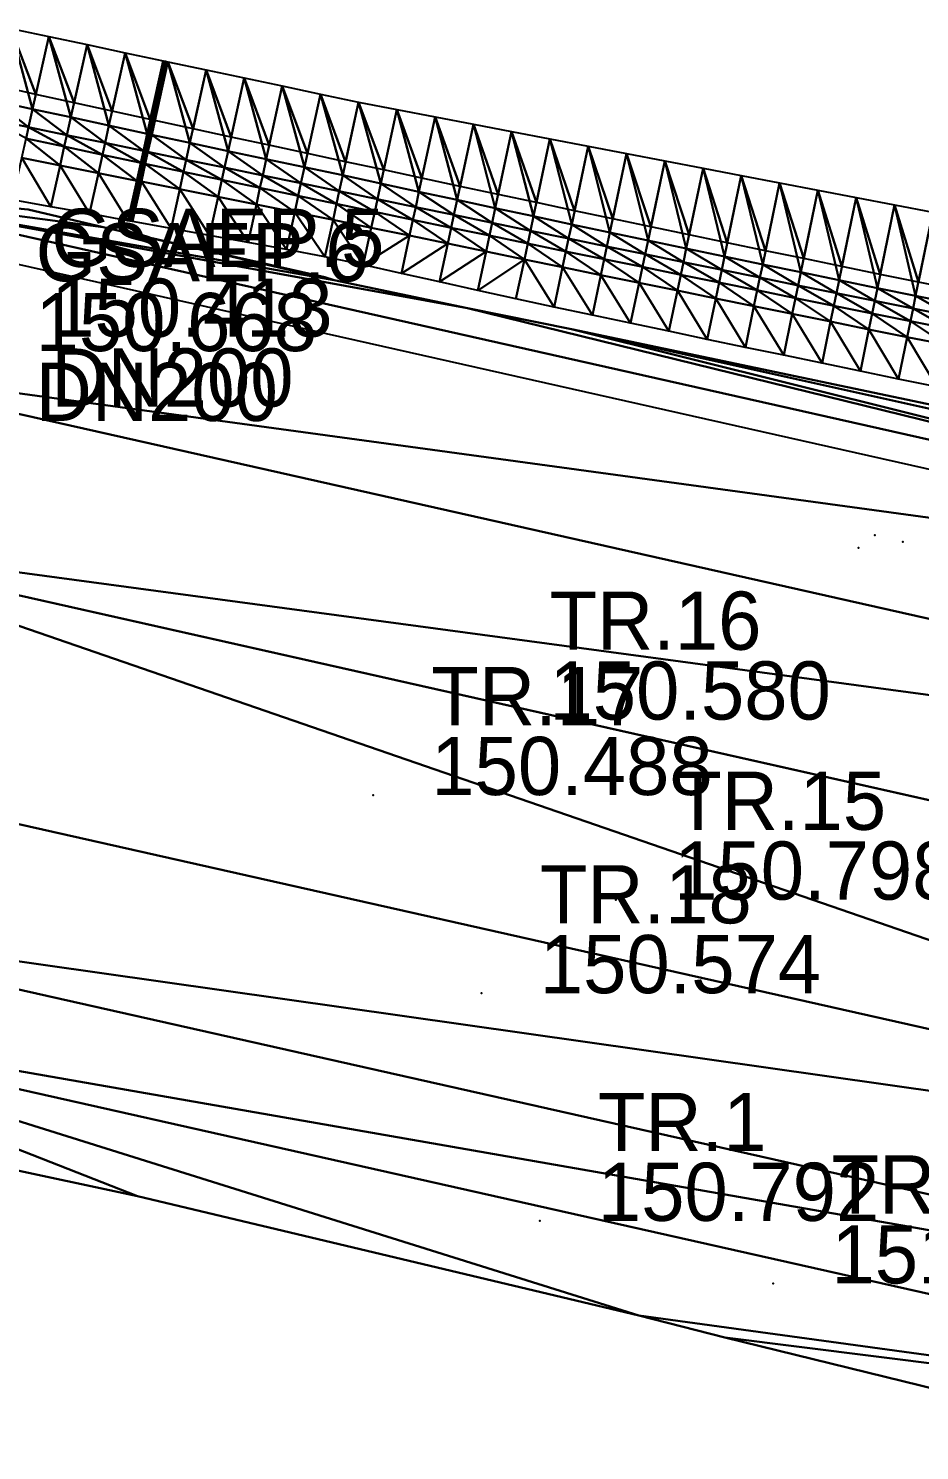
# Model space of a CAD drawing. Header units: metres. Extents: x 1882598 to 1885460, y 3171405 to 3171756.
# Drawn here: x 1884214.71 to 1884237.68, y 3171537.6 to 3171574.26 of the extents above; entities that cross this region are included whole.
import ezdxf

# ---------------------------------------------------------------- set-up
doc = ezdxf.new("R2010")
doc.units = ezdxf.units.M
doc.header["$MEASUREMENT"] = 0
for name, color, linetype, true_color in [('Ass - 07_EP BASS indA - Polyligne fil d_eau', 140, 'Continuous', 0x00bfff), ('TER07_Bassin IA Décaissé - Triangles surfaces projet', 7, 'Continuous', 0x848484), ('Triangles surfaces projet', 7, 'Continuous', 0x848484)]:
    doc.layers.add(name, color=color, linetype=linetype, true_color=true_color)
for name, color, linetype in [('pntdesc', 1, 'Continuous'), ('pntelev', 2, 'Continuous'), ('pntno', 3, 'Continuous')]:
    doc.layers.add(name, color=color, linetype=linetype)

msp = doc.modelspace()

# ---------------------------------------------------------------- linework, layer by layer
for p in [(1884236.105, 3171560.877, 150.592), (1884236.527, 3171561.203, 150.366), (1884237.244, 3171561.032, 150.371), (1884226.638, 3171556.447, 150.58), (1884223.593, 3171554.502, 150.488), (1884229.852, 3171551.805, 150.798), (1884226.388, 3171549.394, 150.574), (1884227.886, 3171543.525, 150.792), (1884233.907, 3171541.913, 151.203)]:
    msp.add_point(p)
at = {"layer": 'Ass - 07_EP BASS indA - Polyligne fil d_eau'}
msp.add_polyline3d([(1884258.062, 3171558.362, 149.327), (1884211.232, 3171568.899, 149.09), (1884211.353, 3171568.138, 149.104), (1884208.931, 3171557.375, 149.3)], dxfattribs=at)
at = {"layer": 'TER07_Bassin IA Décaissé - Triangles surfaces projet', "color": 252, "linetype": 'Continuous', "lineweight": 30, "true_color": 0x848484}
for points in [[(1884208.451, 3171565.675, 150.879), (1884209.268, 3171570.11, 150.959), (1884260.655, 3171558.547, 150.959), (1884208.451, 3171565.675, 150.879)], [(1884260.655, 3171558.547, 150.959), (1884209.268, 3171570.11, 150.959), (1884226.026, 3171567.05, 151.421), (1884260.655, 3171558.547, 150.959)], [(1884226.026, 3171567.05, 151.421), (1884209.268, 3171570.11, 150.959), (1884222.591, 3171567.77, 151.387), (1884226.026, 3171567.05, 151.421)], [(1884222.591, 3171567.77, 151.387), (1884209.268, 3171570.11, 150.959), (1884216.636, 3171569.14, 151.406), (1884222.591, 3171567.77, 151.387)], [(1884216.636, 3171569.14, 151.406), (1884209.268, 3171570.11, 150.959), (1884214.705, 3171569.598, 151.422), (1884216.636, 3171569.14, 151.406)], [(1884222.351, 3171567.85, 151.404), (1884222.591, 3171567.77, 151.387), (1884216.636, 3171569.14, 151.406), (1884222.351, 3171567.85, 151.404)], [(1884228.703, 3171566.509, 151.462), (1884260.655, 3171558.547, 150.959), (1884226.026, 3171567.05, 151.421), (1884228.703, 3171566.509, 151.462)], [(1884249.968, 3171561.783, 151.5), (1884260.655, 3171558.547, 150.959), (1884228.703, 3171566.509, 151.462), (1884249.968, 3171561.783, 151.5)], [(1884245.468, 3171562.984, 151.622), (1884249.968, 3171561.783, 151.5), (1884228.703, 3171566.509, 151.462), (1884245.468, 3171562.984, 151.622)], [(1884259.646, 3171554.156, 150.879), (1884207.908, 3171561.125, 148.6), (1884208.451, 3171565.675, 150.879), (1884259.646, 3171554.156, 150.879)], [(1884259.646, 3171554.156, 150.879), (1884208.451, 3171565.675, 150.879), (1884260.655, 3171558.547, 150.959), (1884259.646, 3171554.156, 150.879)], [(1884257.057, 3171544.164, 148.6), (1884206.361, 3171555.571, 148.6), (1884207.908, 3171561.125, 148.6), (1884257.057, 3171544.164, 148.6)], [(1884207.908, 3171561.125, 148.6), (1884258.321, 3171549.782, 148.6), (1884258.418, 3171549.752, 148.6), (1884207.908, 3171561.125, 148.6)], [(1884257.057, 3171544.164, 148.6), (1884207.908, 3171561.125, 148.6), (1884258.418, 3171549.752, 148.6), (1884257.057, 3171544.164, 148.6)], [(1884258.321, 3171549.782, 148.6), (1884207.908, 3171561.125, 148.6), (1884259.646, 3171554.156, 150.879), (1884258.321, 3171549.782, 148.6)], [(1884257.057, 3171544.164, 148.6), (1884205.71, 3171551.455, 150.679), (1884206.361, 3171555.571, 148.6), (1884257.057, 3171544.164, 148.6)], [(1884205.71, 3171551.455, 150.679), (1884256.304, 3171540.071, 150.679), (1884205.14, 3171549.015, 150.719), (1884205.71, 3171551.455, 150.679)], [(1884257.057, 3171544.164, 148.6), (1884256.304, 3171540.071, 150.679), (1884205.71, 3171551.455, 150.679), (1884257.057, 3171544.164, 148.6)], [(1884255.85, 3171537.605, 150.719), (1884205.14, 3171549.015, 150.719), (1884256.304, 3171540.071, 150.679), (1884255.85, 3171537.605, 150.719)], [(1884255.85, 3171537.605, 150.719), (1884230.437, 3171541.082, 152.176), (1884205.14, 3171549.015, 150.719), (1884255.85, 3171537.605, 150.719)], [(1884210.208, 3171545.729, 152.114), (1884205.14, 3171549.015, 150.719), (1884217.522, 3171544.165, 152.061), (1884210.208, 3171545.729, 152.114)], [(1884217.522, 3171544.165, 152.061), (1884205.14, 3171549.015, 150.719), (1884230.437, 3171541.082, 152.176), (1884217.522, 3171544.165, 152.061)], [(1884230.437, 3171541.082, 152.176), (1884255.85, 3171537.605, 150.719), (1884232.656, 3171540.522, 152.216), (1884230.437, 3171541.082, 152.176)], [(1884232.656, 3171540.522, 152.216), (1884255.85, 3171537.605, 150.719), (1884239.07, 3171538.95, 152.3), (1884232.656, 3171540.522, 152.216)]]:
    msp.add_3dface(points, dxfattribs=at)
at = {"layer": 'Triangles surfaces projet'}
for points in [[(1884213.835, 3171572.397, 150.087), (1884214.254, 3171574.262, 150.135), (1884214.818, 3171572.184, 150.09), (1884213.835, 3171572.397, 150.087)], [(1884214.903, 3171572.562, 150.45), (1884213.921, 3171572.779, 150.447), (1884214.254, 3171574.262, 150.485), (1884214.903, 3171572.562, 150.45)], [(1884215.237, 3171574.054, 150.138), (1884214.818, 3171572.184, 150.09), (1884214.254, 3171574.262, 150.135), (1884215.237, 3171574.054, 150.138)], [(1884215.237, 3171574.054, 150.488), (1884214.903, 3171572.562, 150.45), (1884214.254, 3171574.262, 150.485), (1884215.237, 3171574.054, 150.488)], [(1884214.818, 3171572.184, 150.09), (1884215.237, 3171574.054, 150.138), (1884215.801, 3171571.971, 150.093), (1884214.818, 3171572.184, 150.09)], [(1884215.885, 3171572.346, 150.453), (1884214.903, 3171572.562, 150.45), (1884215.237, 3171574.054, 150.488), (1884215.885, 3171572.346, 150.453)], [(1884215.237, 3171574.054, 150.138), (1884216.22, 3171573.846, 150.141), (1884215.801, 3171571.971, 150.093), (1884215.237, 3171574.054, 150.138)], [(1884216.22, 3171573.846, 150.491), (1884215.885, 3171572.346, 150.453), (1884215.237, 3171574.054, 150.488), (1884216.22, 3171573.846, 150.491)], [(1884216.785, 3171571.759, 150.096), (1884215.801, 3171571.971, 150.093), (1884216.22, 3171573.846, 150.141), (1884216.785, 3171571.759, 150.096)], [(1884216.867, 3171572.13, 150.456), (1884215.885, 3171572.346, 150.453), (1884216.22, 3171573.846, 150.491), (1884216.867, 3171572.13, 150.456)], [(1884217.202, 3171573.637, 150.144), (1884216.785, 3171571.759, 150.096), (1884216.22, 3171573.846, 150.141), (1884217.202, 3171573.637, 150.144)], [(1884217.202, 3171573.637, 150.494), (1884216.867, 3171572.13, 150.456), (1884216.22, 3171573.846, 150.491), (1884217.202, 3171573.637, 150.494)], [(1884216.785, 3171571.759, 150.096), (1884217.202, 3171573.637, 150.144), (1884217.768, 3171571.548, 150.099), (1884216.785, 3171571.759, 150.096)], [(1884217.85, 3171571.915, 150.459), (1884216.867, 3171572.13, 150.456), (1884217.202, 3171573.637, 150.494), (1884217.85, 3171571.915, 150.459)], [(1884218.185, 3171573.429, 150.148), (1884217.768, 3171571.548, 150.099), (1884217.202, 3171573.637, 150.144), (1884218.185, 3171573.429, 150.148)], [(1884218.185, 3171573.429, 150.498), (1884217.85, 3171571.915, 150.459), (1884217.202, 3171573.637, 150.494), (1884218.185, 3171573.429, 150.498)], [(1884217.768, 3171571.548, 150.099), (1884218.185, 3171573.429, 150.148), (1884217.828, 3171571.535, 150.1), (1884217.768, 3171571.548, 150.099)], [(1884217.828, 3171571.535, 150.1), (1884218.185, 3171573.429, 150.148), (1884218.244, 3171573.416, 150.148), (1884217.828, 3171571.535, 150.1)], [(1884217.828, 3171571.535, 150.1), (1884218.244, 3171573.416, 150.148), (1884217.887, 3171571.522, 150.1), (1884217.828, 3171571.535, 150.1)], [(1884217.909, 3171571.902, 150.459), (1884217.85, 3171571.915, 150.459), (1884218.185, 3171573.429, 150.498), (1884217.909, 3171571.902, 150.459)], [(1884217.887, 3171571.522, 150.1), (1884218.244, 3171573.416, 150.148), (1884218.304, 3171573.404, 150.148), (1884217.887, 3171571.522, 150.1)], [(1884218.871, 3171571.312, 150.103), (1884217.887, 3171571.522, 150.1), (1884218.304, 3171573.404, 150.148), (1884218.871, 3171571.312, 150.103)], [(1884218.244, 3171573.416, 150.498), (1884217.909, 3171571.902, 150.459), (1884218.185, 3171573.429, 150.498), (1884218.244, 3171573.416, 150.498)], [(1884217.969, 3171571.889, 150.459), (1884217.909, 3171571.902, 150.459), (1884218.244, 3171573.416, 150.498), (1884217.969, 3171571.889, 150.459)], [(1884218.304, 3171573.404, 150.498), (1884217.969, 3171571.889, 150.459), (1884218.244, 3171573.416, 150.498), (1884218.304, 3171573.404, 150.498)], [(1884218.951, 3171571.675, 150.463), (1884217.969, 3171571.889, 150.459), (1884218.304, 3171573.404, 150.498), (1884218.951, 3171571.675, 150.463)], [(1884219.286, 3171573.195, 150.151), (1884218.871, 3171571.312, 150.103), (1884218.304, 3171573.404, 150.148), (1884219.286, 3171573.195, 150.151)], [(1884219.286, 3171573.195, 150.501), (1884218.951, 3171571.675, 150.463), (1884218.304, 3171573.404, 150.498), (1884219.286, 3171573.195, 150.501)], [(1884219.855, 3171571.102, 150.107), (1884218.871, 3171571.312, 150.103), (1884219.286, 3171573.195, 150.151), (1884219.855, 3171571.102, 150.107)], [(1884219.934, 3171571.462, 150.466), (1884218.951, 3171571.675, 150.463), (1884219.286, 3171573.195, 150.501), (1884219.934, 3171571.462, 150.466)], [(1884219.286, 3171573.195, 150.151), (1884220.269, 3171572.987, 150.155), (1884219.855, 3171571.102, 150.107), (1884219.286, 3171573.195, 150.151)], [(1884220.269, 3171572.987, 150.505), (1884219.934, 3171571.462, 150.466), (1884219.286, 3171573.195, 150.501), (1884220.269, 3171572.987, 150.505)], [(1884219.855, 3171571.102, 150.107), (1884220.269, 3171572.987, 150.155), (1884220.839, 3171570.893, 150.11), (1884219.855, 3171571.102, 150.107)], [(1884220.917, 3171571.25, 150.47), (1884219.934, 3171571.462, 150.466), (1884220.269, 3171572.987, 150.505), (1884220.917, 3171571.25, 150.47)], [(1884220.269, 3171572.987, 150.155), (1884221.252, 3171572.779, 150.159), (1884220.839, 3171570.893, 150.11), (1884220.269, 3171572.987, 150.155)], [(1884221.252, 3171572.779, 150.509), (1884220.917, 3171571.25, 150.47), (1884220.269, 3171572.987, 150.505), (1884221.252, 3171572.779, 150.509)], [(1884221.252, 3171572.779, 150.159), (1884221.823, 3171570.684, 150.114), (1884220.839, 3171570.893, 150.11), (1884221.252, 3171572.779, 150.159)], [(1884221.9, 3171571.038, 150.473), (1884220.917, 3171571.25, 150.47), (1884221.252, 3171572.779, 150.509), (1884221.9, 3171571.038, 150.473)], [(1884221.252, 3171572.779, 150.159), (1884222.234, 3171572.571, 150.162), (1884221.823, 3171570.684, 150.114), (1884221.252, 3171572.779, 150.159)], [(1884222.234, 3171572.571, 150.512), (1884221.9, 3171571.038, 150.473), (1884221.252, 3171572.779, 150.509), (1884222.234, 3171572.571, 150.512)], [(1884213.728, 3171571.924, 150.075), (1884213.835, 3171572.397, 150.087), (1884214.714, 3171571.72, 150.078), (1884213.728, 3171571.924, 150.075)], [(1884213.835, 3171572.397, 150.087), (1884214.818, 3171572.184, 150.09), (1884214.714, 3171571.72, 150.078), (1884213.835, 3171572.397, 150.087)], [(1884222.808, 3171570.477, 150.118), (1884221.823, 3171570.684, 150.114), (1884222.234, 3171572.571, 150.162), (1884222.808, 3171570.477, 150.118)], [(1884222.884, 3171570.827, 150.477), (1884221.9, 3171571.038, 150.473), (1884222.234, 3171572.571, 150.512), (1884222.884, 3171570.827, 150.477)], [(1884222.234, 3171572.571, 150.162), (1884223.217, 3171572.363, 150.166), (1884222.808, 3171570.477, 150.118), (1884222.234, 3171572.571, 150.162)], [(1884223.217, 3171572.363, 150.516), (1884222.884, 3171570.827, 150.477), (1884222.234, 3171572.571, 150.512), (1884223.217, 3171572.363, 150.516)], [(1884222.808, 3171570.477, 150.118), (1884223.217, 3171572.363, 150.166), (1884223.791, 3171570.264, 150.122), (1884222.808, 3171570.477, 150.118)], [(1884223.867, 3171570.615, 150.481), (1884222.884, 3171570.827, 150.477), (1884223.217, 3171572.363, 150.516), (1884223.867, 3171570.615, 150.481)], [(1884224.204, 3171572.174, 150.171), (1884223.791, 3171570.264, 150.122), (1884223.217, 3171572.363, 150.166), (1884224.204, 3171572.174, 150.171)], [(1884224.204, 3171572.174, 150.521), (1884223.867, 3171570.615, 150.481), (1884223.217, 3171572.363, 150.516), (1884224.204, 3171572.174, 150.521)], [(1884213.728, 3171571.924, 150.075), (1884214.714, 3171571.72, 150.078), (1884214.649, 3171571.428, 150.356), (1884213.728, 3171571.924, 150.075)], [(1884215.7, 3171571.515, 150.082), (1884214.714, 3171571.72, 150.078), (1884214.818, 3171572.184, 150.09), (1884215.7, 3171571.515, 150.082)], [(1884215.7, 3171571.515, 150.082), (1884214.818, 3171572.184, 150.09), (1884215.801, 3171571.971, 150.093), (1884215.7, 3171571.515, 150.082)], [(1884215.7, 3171571.515, 150.082), (1884215.801, 3171571.971, 150.093), (1884216.685, 3171571.311, 150.085), (1884215.7, 3171571.515, 150.082)], [(1884216.785, 3171571.759, 150.096), (1884216.685, 3171571.311, 150.085), (1884215.801, 3171571.971, 150.093), (1884216.785, 3171571.759, 150.096)], [(1884223.791, 3171570.264, 150.122), (1884224.204, 3171572.174, 150.171), (1884224.774, 3171570.052, 150.126), (1884223.791, 3171570.264, 150.122)], [(1884224.85, 3171570.403, 150.485), (1884223.867, 3171570.615, 150.481), (1884224.204, 3171572.174, 150.521), (1884224.85, 3171570.403, 150.485)], [(1884225.19, 3171571.984, 150.175), (1884224.774, 3171570.052, 150.126), (1884224.204, 3171572.174, 150.171), (1884225.19, 3171571.984, 150.175)], [(1884225.19, 3171571.984, 150.525), (1884224.85, 3171570.403, 150.485), (1884224.204, 3171572.174, 150.521), (1884225.19, 3171571.984, 150.525)], [(1884225.19, 3171571.984, 150.175), (1884225.758, 3171569.84, 150.13), (1884224.774, 3171570.052, 150.126), (1884225.19, 3171571.984, 150.175)], [(1884225.833, 3171570.191, 150.489), (1884224.85, 3171570.403, 150.485), (1884225.19, 3171571.984, 150.525), (1884225.833, 3171570.191, 150.489)], [(1884225.758, 3171569.84, 150.13), (1884225.19, 3171571.984, 150.175), (1884226.177, 3171571.795, 150.18), (1884225.758, 3171569.84, 150.13)], [(1884226.177, 3171571.795, 150.53), (1884225.833, 3171570.191, 150.489), (1884225.19, 3171571.984, 150.525), (1884226.177, 3171571.795, 150.53)], [(1884214.714, 3171571.72, 150.078), (1884215.633, 3171571.217, 150.368), (1884214.649, 3171571.428, 150.356), (1884214.714, 3171571.72, 150.078)], [(1884215.633, 3171571.217, 150.368), (1884214.714, 3171571.72, 150.078), (1884215.7, 3171571.515, 150.082), (1884215.633, 3171571.217, 150.368)], [(1884215.633, 3171571.217, 150.368), (1884215.7, 3171571.515, 150.082), (1884216.618, 3171571.007, 150.38), (1884215.633, 3171571.217, 150.368)], [(1884216.618, 3171571.007, 150.38), (1884215.7, 3171571.515, 150.082), (1884216.685, 3171571.311, 150.085), (1884216.618, 3171571.007, 150.38)], [(1884217.671, 3171571.107, 150.088), (1884216.685, 3171571.311, 150.085), (1884216.785, 3171571.759, 150.096), (1884217.671, 3171571.107, 150.088)], [(1884217.671, 3171571.107, 150.088), (1884216.785, 3171571.759, 150.096), (1884217.768, 3171571.548, 150.099), (1884217.671, 3171571.107, 150.088)], [(1884217.671, 3171571.107, 150.088), (1884217.768, 3171571.548, 150.099), (1884217.731, 3171571.095, 150.088), (1884217.671, 3171571.107, 150.088)], [(1884217.768, 3171571.548, 150.099), (1884217.828, 3171571.535, 150.1), (1884217.731, 3171571.095, 150.088), (1884217.768, 3171571.548, 150.099)], [(1884217.828, 3171571.535, 150.1), (1884217.79, 3171571.083, 150.089), (1884217.731, 3171571.095, 150.088), (1884217.828, 3171571.535, 150.1)], [(1884217.828, 3171571.535, 150.1), (1884217.887, 3171571.522, 150.1), (1884217.79, 3171571.083, 150.089), (1884217.828, 3171571.535, 150.1)], [(1884218.776, 3171570.879, 150.092), (1884217.79, 3171571.083, 150.089), (1884217.887, 3171571.522, 150.1), (1884218.776, 3171570.879, 150.092)], [(1884217.887, 3171571.522, 150.1), (1884218.871, 3171571.312, 150.103), (1884218.776, 3171570.879, 150.092), (1884217.887, 3171571.522, 150.1)], [(1884225.758, 3171569.84, 150.13), (1884226.177, 3171571.795, 150.18), (1884226.742, 3171569.63, 150.135), (1884225.758, 3171569.84, 150.13)], [(1884226.817, 3171569.981, 150.494), (1884225.833, 3171570.191, 150.489), (1884226.177, 3171571.795, 150.53), (1884226.817, 3171569.981, 150.494)], [(1884226.742, 3171569.63, 150.135), (1884226.177, 3171571.795, 150.18), (1884227.163, 3171571.606, 150.185), (1884226.742, 3171569.63, 150.135)], [(1884227.163, 3171571.606, 150.535), (1884226.817, 3171569.981, 150.494), (1884226.177, 3171571.795, 150.53), (1884227.163, 3171571.606, 150.535)], [(1884227.163, 3171571.606, 150.185), (1884227.726, 3171569.42, 150.139), (1884226.742, 3171569.63, 150.135), (1884227.163, 3171571.606, 150.185)], [(1884227.8, 3171569.772, 150.498), (1884226.817, 3171569.981, 150.494), (1884227.163, 3171571.606, 150.535), (1884227.8, 3171569.772, 150.498)], [(1884227.163, 3171571.606, 150.185), (1884228.15, 3171571.417, 150.19), (1884227.726, 3171569.42, 150.139), (1884227.163, 3171571.606, 150.185)], [(1884228.15, 3171571.417, 150.54), (1884227.8, 3171569.772, 150.498), (1884227.163, 3171571.606, 150.535), (1884228.15, 3171571.417, 150.54)], [(1884214.537, 3171570.93, 150.694), (1884214.649, 3171571.428, 150.356), (1884215.525, 3171570.732, 150.697), (1884214.537, 3171570.93, 150.694)], [(1884215.525, 3171570.732, 150.697), (1884214.649, 3171571.428, 150.356), (1884215.633, 3171571.217, 150.368), (1884215.525, 3171570.732, 150.697)], [(1884215.525, 3171570.732, 150.697), (1884215.633, 3171571.217, 150.368), (1884216.513, 3171570.535, 150.7), (1884215.525, 3171570.732, 150.697)], [(1884215.633, 3171571.217, 150.368), (1884216.618, 3171571.007, 150.38), (1884216.513, 3171570.535, 150.7), (1884215.633, 3171571.217, 150.368)], [(1884217.602, 3171570.798, 150.391), (1884216.618, 3171571.007, 150.38), (1884216.685, 3171571.311, 150.085), (1884217.602, 3171570.798, 150.391)], [(1884217.602, 3171570.798, 150.391), (1884216.685, 3171571.311, 150.085), (1884217.671, 3171571.107, 150.088), (1884217.602, 3171570.798, 150.391)], [(1884217.662, 3171570.785, 150.392), (1884217.602, 3171570.798, 150.391), (1884217.671, 3171571.107, 150.088), (1884217.662, 3171570.785, 150.392)], [(1884217.662, 3171570.785, 150.392), (1884217.671, 3171571.107, 150.088), (1884217.731, 3171571.095, 150.088), (1884217.662, 3171570.785, 150.392)], [(1884219.762, 3171570.676, 150.096), (1884218.776, 3171570.879, 150.092), (1884218.871, 3171571.312, 150.103), (1884219.762, 3171570.676, 150.096)], [(1884219.762, 3171570.676, 150.096), (1884218.871, 3171571.312, 150.103), (1884219.855, 3171571.102, 150.107), (1884219.762, 3171570.676, 150.096)], [(1884227.726, 3171569.42, 150.139), (1884228.15, 3171571.417, 150.19), (1884228.71, 3171569.212, 150.144), (1884227.726, 3171569.42, 150.139)], [(1884228.784, 3171569.563, 150.503), (1884227.8, 3171569.772, 150.498), (1884228.15, 3171571.417, 150.54), (1884228.784, 3171569.563, 150.503)], [(1884229.136, 3171571.227, 150.195), (1884228.71, 3171569.212, 150.144), (1884228.15, 3171571.417, 150.19), (1884229.136, 3171571.227, 150.195)], [(1884229.136, 3171571.227, 150.545), (1884228.784, 3171569.563, 150.503), (1884228.15, 3171571.417, 150.54), (1884229.136, 3171571.227, 150.545)], [(1884229.136, 3171571.227, 150.195), (1884229.694, 3171569.004, 150.148), (1884228.71, 3171569.212, 150.144), (1884229.136, 3171571.227, 150.195)], [(1884229.768, 3171569.355, 150.507), (1884228.784, 3171569.563, 150.503), (1884229.136, 3171571.227, 150.545), (1884229.768, 3171569.355, 150.507)], [(1884229.136, 3171571.227, 150.195), (1884230.123, 3171571.038, 150.2), (1884229.694, 3171569.004, 150.148), (1884229.136, 3171571.227, 150.195)], [(1884230.123, 3171571.038, 150.55), (1884229.768, 3171569.355, 150.507), (1884229.136, 3171571.227, 150.545), (1884230.123, 3171571.038, 150.55)], [(1884214.537, 3171570.93, 150.694), (1884215.287, 3171569.668, 151.42), (1884214.294, 3171569.846, 151.43), (1884214.537, 3171570.93, 150.694)], [(1884215.287, 3171569.668, 151.42), (1884214.537, 3171570.93, 150.694), (1884215.525, 3171570.732, 150.697), (1884215.287, 3171569.668, 151.42)], [(1884216.513, 3171570.535, 150.7), (1884216.618, 3171571.007, 150.38), (1884217.501, 3171570.338, 150.703), (1884216.513, 3171570.535, 150.7)], [(1884217.501, 3171570.338, 150.703), (1884216.618, 3171571.007, 150.38), (1884217.602, 3171570.798, 150.391), (1884217.501, 3171570.338, 150.703)], [(1884217.602, 3171570.798, 150.391), (1884217.56, 3171570.326, 150.703), (1884217.501, 3171570.338, 150.703), (1884217.602, 3171570.798, 150.391)], [(1884217.56, 3171570.326, 150.703), (1884217.602, 3171570.798, 150.391), (1884217.662, 3171570.785, 150.392), (1884217.56, 3171570.326, 150.703)], [(1884217.56, 3171570.326, 150.703), (1884217.662, 3171570.785, 150.392), (1884217.62, 3171570.314, 150.703), (1884217.56, 3171570.326, 150.703)], [(1884217.62, 3171570.314, 150.703), (1884217.662, 3171570.785, 150.392), (1884217.721, 3171570.772, 150.393), (1884217.62, 3171570.314, 150.703)], [(1884217.62, 3171570.314, 150.703), (1884217.721, 3171570.772, 150.393), (1884218.608, 3171570.117, 150.706), (1884217.62, 3171570.314, 150.703)], [(1884217.662, 3171570.785, 150.392), (1884217.731, 3171571.095, 150.088), (1884217.721, 3171570.772, 150.393), (1884217.662, 3171570.785, 150.392)], [(1884217.731, 3171571.095, 150.088), (1884217.79, 3171571.083, 150.089), (1884217.721, 3171570.772, 150.393), (1884217.731, 3171571.095, 150.088)], [(1884218.706, 3171570.564, 150.404), (1884217.721, 3171570.772, 150.393), (1884217.79, 3171571.083, 150.089), (1884218.706, 3171570.564, 150.404)], [(1884218.608, 3171570.117, 150.706), (1884217.721, 3171570.772, 150.393), (1884218.706, 3171570.564, 150.404), (1884218.608, 3171570.117, 150.706)], [(1884218.776, 3171570.879, 150.092), (1884218.706, 3171570.564, 150.404), (1884217.79, 3171571.083, 150.089), (1884218.776, 3171570.879, 150.092)], [(1884219.692, 3171570.357, 150.414), (1884218.706, 3171570.564, 150.404), (1884218.776, 3171570.879, 150.092), (1884219.692, 3171570.357, 150.414)], [(1884219.692, 3171570.357, 150.414), (1884218.776, 3171570.879, 150.092), (1884219.762, 3171570.676, 150.096), (1884219.692, 3171570.357, 150.414)], [(1884220.747, 3171570.473, 150.1), (1884219.762, 3171570.676, 150.096), (1884219.855, 3171571.102, 150.107), (1884220.747, 3171570.473, 150.1)], [(1884220.839, 3171570.893, 150.11), (1884220.747, 3171570.473, 150.1), (1884219.855, 3171571.102, 150.107), (1884220.839, 3171570.893, 150.11)], [(1884220.747, 3171570.473, 150.1), (1884220.839, 3171570.893, 150.11), (1884221.733, 3171570.271, 150.104), (1884220.747, 3171570.473, 150.1)], [(1884220.839, 3171570.893, 150.11), (1884221.823, 3171570.684, 150.114), (1884221.733, 3171570.271, 150.104), (1884220.839, 3171570.893, 150.11)], [(1884230.123, 3171571.038, 150.2), (1884230.678, 3171568.797, 150.153), (1884229.694, 3171569.004, 150.148), (1884230.123, 3171571.038, 150.2)], [(1884230.752, 3171569.148, 150.512), (1884229.768, 3171569.355, 150.507), (1884230.123, 3171571.038, 150.55), (1884230.752, 3171569.148, 150.512)], [(1884231.109, 3171570.849, 150.206), (1884230.678, 3171568.797, 150.153), (1884230.123, 3171571.038, 150.2), (1884231.109, 3171570.849, 150.206)], [(1884231.109, 3171570.849, 150.556), (1884230.752, 3171569.148, 150.512), (1884230.123, 3171571.038, 150.55), (1884231.109, 3171570.849, 150.556)], [(1884230.678, 3171568.797, 150.153), (1884231.109, 3171570.849, 150.206), (1884231.663, 3171568.59, 150.158), (1884230.678, 3171568.797, 150.153)], [(1884231.737, 3171568.942, 150.517), (1884230.752, 3171569.148, 150.512), (1884231.109, 3171570.849, 150.556), (1884231.737, 3171568.942, 150.517)], [(1884231.663, 3171568.59, 150.158), (1884231.109, 3171570.849, 150.206), (1884232.096, 3171570.66, 150.211), (1884231.663, 3171568.59, 150.158)], [(1884232.096, 3171570.66, 150.561), (1884231.737, 3171568.942, 150.517), (1884231.109, 3171570.849, 150.556), (1884232.096, 3171570.66, 150.561)], [(1884215.525, 3171570.732, 150.697), (1884216.28, 3171569.489, 151.41), (1884215.287, 3171569.668, 151.42), (1884215.525, 3171570.732, 150.697)], [(1884215.525, 3171570.732, 150.697), (1884216.513, 3171570.535, 150.7), (1884216.28, 3171569.489, 151.41), (1884215.525, 3171570.732, 150.697)], [(1884216.28, 3171569.489, 151.41), (1884216.513, 3171570.535, 150.7), (1884217.272, 3171569.307, 151.402), (1884216.28, 3171569.489, 151.41)], [(1884216.513, 3171570.535, 150.7), (1884217.501, 3171570.338, 150.703), (1884217.272, 3171569.307, 151.402), (1884216.513, 3171570.535, 150.7)], [(1884218.608, 3171570.117, 150.706), (1884218.706, 3171570.564, 150.404), (1884219.596, 3171569.921, 150.71), (1884218.608, 3171570.117, 150.706)], [(1884219.596, 3171569.921, 150.71), (1884218.706, 3171570.564, 150.404), (1884219.692, 3171570.357, 150.414), (1884219.596, 3171569.921, 150.71)], [(1884220.677, 3171570.15, 150.425), (1884219.692, 3171570.357, 150.414), (1884219.762, 3171570.676, 150.096), (1884220.677, 3171570.15, 150.425)], [(1884220.677, 3171570.15, 150.425), (1884219.762, 3171570.676, 150.096), (1884220.747, 3171570.473, 150.1), (1884220.677, 3171570.15, 150.425)], [(1884221.662, 3171569.944, 150.435), (1884220.677, 3171570.15, 150.425), (1884220.747, 3171570.473, 150.1), (1884221.662, 3171569.944, 150.435)], [(1884221.733, 3171570.271, 150.104), (1884221.662, 3171569.944, 150.435), (1884220.747, 3171570.473, 150.1), (1884221.733, 3171570.271, 150.104)], [(1884221.733, 3171570.271, 150.104), (1884221.823, 3171570.684, 150.114), (1884222.719, 3171570.069, 150.108), (1884221.733, 3171570.271, 150.104)], [(1884222.719, 3171570.069, 150.108), (1884221.823, 3171570.684, 150.114), (1884222.808, 3171570.477, 150.118), (1884222.719, 3171570.069, 150.108)], [(1884222.719, 3171570.069, 150.108), (1884222.808, 3171570.477, 150.118), (1884223.704, 3171569.863, 150.112), (1884222.719, 3171570.069, 150.108)], [(1884223.704, 3171569.863, 150.112), (1884222.808, 3171570.477, 150.118), (1884223.791, 3171570.264, 150.122), (1884223.704, 3171569.863, 150.112)], [(1884232.648, 3171568.385, 150.164), (1884231.663, 3171568.59, 150.158), (1884232.096, 3171570.66, 150.211), (1884232.648, 3171568.385, 150.164)], [(1884232.721, 3171568.736, 150.523), (1884231.737, 3171568.942, 150.517), (1884232.096, 3171570.66, 150.561), (1884232.721, 3171568.736, 150.523)], [(1884233.082, 3171570.471, 150.217), (1884232.648, 3171568.385, 150.164), (1884232.096, 3171570.66, 150.211), (1884233.082, 3171570.471, 150.217)], [(1884233.082, 3171570.471, 150.567), (1884232.721, 3171568.736, 150.523), (1884232.096, 3171570.66, 150.561), (1884233.082, 3171570.471, 150.567)], [(1884232.648, 3171568.385, 150.164), (1884233.082, 3171570.471, 150.217), (1884233.633, 3171568.18, 150.169), (1884232.648, 3171568.385, 150.164)], [(1884233.706, 3171568.532, 150.528), (1884232.721, 3171568.736, 150.523), (1884233.082, 3171570.471, 150.567), (1884233.706, 3171568.532, 150.528)], [(1884233.082, 3171570.471, 150.217), (1884234.069, 3171570.281, 150.223), (1884233.633, 3171568.18, 150.169), (1884233.082, 3171570.471, 150.217)], [(1884234.069, 3171570.281, 150.573), (1884233.706, 3171568.532, 150.528), (1884233.082, 3171570.471, 150.567), (1884234.069, 3171570.281, 150.573)], [(1884217.332, 3171569.296, 151.402), (1884217.272, 3171569.307, 151.402), (1884217.501, 3171570.338, 150.703), (1884217.332, 3171569.296, 151.402)], [(1884217.332, 3171569.296, 151.402), (1884217.501, 3171570.338, 150.703), (1884217.56, 3171570.326, 150.703), (1884217.332, 3171569.296, 151.402)], [(1884217.56, 3171570.326, 150.703), (1884217.392, 3171569.285, 151.401), (1884217.332, 3171569.296, 151.402), (1884217.56, 3171570.326, 150.703)], [(1884217.56, 3171570.326, 150.703), (1884217.62, 3171570.314, 150.703), (1884217.392, 3171569.285, 151.401), (1884217.56, 3171570.326, 150.703)], [(1884217.62, 3171570.314, 150.703), (1884218.385, 3171569.104, 151.394), (1884217.392, 3171569.285, 151.401), (1884217.62, 3171570.314, 150.703)], [(1884218.385, 3171569.104, 151.394), (1884217.62, 3171570.314, 150.703), (1884218.608, 3171570.117, 150.706), (1884218.385, 3171569.104, 151.394)], [(1884218.385, 3171569.104, 151.394), (1884218.608, 3171570.117, 150.706), (1884219.377, 3171568.924, 151.386), (1884218.385, 3171569.104, 151.394)], [(1884219.596, 3171569.921, 150.71), (1884219.377, 3171568.924, 151.386), (1884218.608, 3171570.117, 150.706), (1884219.596, 3171569.921, 150.71)], [(1884219.692, 3171570.357, 150.414), (1884220.584, 3171569.724, 150.713), (1884219.596, 3171569.921, 150.71), (1884219.692, 3171570.357, 150.414)], [(1884220.584, 3171569.724, 150.713), (1884219.692, 3171570.357, 150.414), (1884220.677, 3171570.15, 150.425), (1884220.584, 3171569.724, 150.713)], [(1884220.584, 3171569.724, 150.713), (1884220.677, 3171570.15, 150.425), (1884221.571, 3171569.528, 150.717), (1884220.584, 3171569.724, 150.713)], [(1884220.677, 3171570.15, 150.425), (1884221.662, 3171569.944, 150.435), (1884221.571, 3171569.528, 150.717), (1884220.677, 3171570.15, 150.425)], [(1884221.662, 3171569.944, 150.435), (1884221.733, 3171570.271, 150.104), (1884222.648, 3171569.739, 150.445), (1884221.662, 3171569.944, 150.435)], [(1884221.733, 3171570.271, 150.104), (1884222.719, 3171570.069, 150.108), (1884222.648, 3171569.739, 150.445), (1884221.733, 3171570.271, 150.104)], [(1884223.633, 3171569.534, 150.449), (1884222.648, 3171569.739, 150.445), (1884222.719, 3171570.069, 150.108), (1884223.633, 3171569.534, 150.449)], [(1884223.704, 3171569.863, 150.112), (1884223.633, 3171569.534, 150.449), (1884222.719, 3171570.069, 150.108), (1884223.704, 3171569.863, 150.112)], [(1884223.791, 3171570.264, 150.122), (1884224.69, 3171569.659, 150.116), (1884223.704, 3171569.863, 150.112), (1884223.791, 3171570.264, 150.122)], [(1884224.774, 3171570.052, 150.126), (1884224.69, 3171569.659, 150.116), (1884223.791, 3171570.264, 150.122), (1884224.774, 3171570.052, 150.126)], [(1884224.69, 3171569.659, 150.116), (1884224.774, 3171570.052, 150.126), (1884225.675, 3171569.454, 150.12), (1884224.69, 3171569.659, 150.116)], [(1884225.758, 3171569.84, 150.13), (1884225.675, 3171569.454, 150.12), (1884224.774, 3171570.052, 150.126), (1884225.758, 3171569.84, 150.13)], [(1884234.618, 3171567.976, 150.174), (1884233.633, 3171568.18, 150.169), (1884234.069, 3171570.281, 150.223), (1884234.618, 3171567.976, 150.174)], [(1884234.691, 3171568.328, 150.533), (1884233.706, 3171568.532, 150.528), (1884234.069, 3171570.281, 150.573), (1884234.691, 3171568.328, 150.533)], [(1884235.055, 3171570.092, 150.228), (1884234.618, 3171567.976, 150.174), (1884234.069, 3171570.281, 150.223), (1884235.055, 3171570.092, 150.228)], [(1884235.055, 3171570.092, 150.578), (1884234.691, 3171568.328, 150.533), (1884234.069, 3171570.281, 150.573), (1884235.055, 3171570.092, 150.578)], [(1884235.603, 3171567.773, 150.18), (1884234.618, 3171567.976, 150.174), (1884235.055, 3171570.092, 150.228), (1884235.603, 3171567.773, 150.18)], [(1884235.676, 3171568.125, 150.539), (1884234.691, 3171568.328, 150.533), (1884235.055, 3171570.092, 150.578), (1884235.676, 3171568.125, 150.539)], [(1884236.041, 3171569.903, 150.234), (1884235.603, 3171567.773, 150.18), (1884235.055, 3171570.092, 150.228), (1884236.041, 3171569.903, 150.234)], [(1884236.041, 3171569.903, 150.584), (1884235.676, 3171568.125, 150.539), (1884235.055, 3171570.092, 150.578), (1884236.041, 3171569.903, 150.584)], [(1884219.596, 3171569.921, 150.71), (1884220.369, 3171568.743, 151.378), (1884219.377, 3171568.924, 151.386), (1884219.596, 3171569.921, 150.71)], [(1884219.596, 3171569.921, 150.71), (1884220.584, 3171569.724, 150.713), (1884220.369, 3171568.743, 151.378), (1884219.596, 3171569.921, 150.71)], [(1884220.584, 3171569.724, 150.713), (1884221.361, 3171568.561, 151.372), (1884220.369, 3171568.743, 151.378), (1884220.584, 3171569.724, 150.713)], [(1884221.361, 3171568.561, 151.372), (1884220.584, 3171569.724, 150.713), (1884221.571, 3171569.528, 150.717), (1884221.361, 3171568.561, 151.372)], [(1884221.571, 3171569.528, 150.717), (1884221.662, 3171569.944, 150.435), (1884222.559, 3171569.332, 150.72), (1884221.571, 3171569.528, 150.717)], [(1884222.559, 3171569.332, 150.72), (1884221.662, 3171569.944, 150.435), (1884222.648, 3171569.739, 150.445), (1884222.559, 3171569.332, 150.72)], [(1884222.648, 3171569.739, 150.445), (1884223.545, 3171569.126, 150.724), (1884222.559, 3171569.332, 150.72), (1884222.648, 3171569.739, 150.445)], [(1884223.633, 3171569.534, 150.449), (1884223.545, 3171569.126, 150.724), (1884222.648, 3171569.739, 150.445), (1884223.633, 3171569.534, 150.449)], [(1884223.704, 3171569.863, 150.112), (1884224.619, 3171569.329, 150.453), (1884223.633, 3171569.534, 150.449), (1884223.704, 3171569.863, 150.112)], [(1884224.619, 3171569.329, 150.453), (1884223.704, 3171569.863, 150.112), (1884224.69, 3171569.659, 150.116), (1884224.619, 3171569.329, 150.453)], [(1884225.605, 3171569.125, 150.457), (1884224.619, 3171569.329, 150.453), (1884224.69, 3171569.659, 150.116), (1884225.605, 3171569.125, 150.457)], [(1884225.675, 3171569.454, 150.12), (1884225.605, 3171569.125, 150.457), (1884224.69, 3171569.659, 150.116), (1884225.675, 3171569.454, 150.12)], [(1884225.758, 3171569.84, 150.13), (1884226.661, 3171569.25, 150.125), (1884225.675, 3171569.454, 150.12), (1884225.758, 3171569.84, 150.13)], [(1884225.758, 3171569.84, 150.13), (1884226.742, 3171569.63, 150.135), (1884226.661, 3171569.25, 150.125), (1884225.758, 3171569.84, 150.13)], [(1884235.603, 3171567.773, 150.18), (1884236.041, 3171569.903, 150.234), (1884236.589, 3171567.571, 150.186), (1884235.603, 3171567.773, 150.18)], [(1884236.661, 3171567.923, 150.545), (1884235.676, 3171568.125, 150.539), (1884236.041, 3171569.903, 150.584), (1884236.661, 3171567.923, 150.545)], [(1884236.041, 3171569.903, 150.234), (1884237.027, 3171569.714, 150.24), (1884236.589, 3171567.571, 150.186), (1884236.041, 3171569.903, 150.234)], [(1884237.027, 3171569.714, 150.59), (1884236.661, 3171567.923, 150.545), (1884236.041, 3171569.903, 150.584), (1884237.027, 3171569.714, 150.59)], [(1884237.027, 3171569.714, 150.24), (1884237.574, 3171567.37, 150.192), (1884236.589, 3171567.571, 150.186), (1884237.027, 3171569.714, 150.24)], [(1884237.646, 3171567.721, 150.551), (1884236.661, 3171567.923, 150.545), (1884237.027, 3171569.714, 150.59), (1884237.646, 3171567.721, 150.551)], [(1884238.014, 3171569.525, 150.247), (1884237.574, 3171567.37, 150.192), (1884237.027, 3171569.714, 150.24), (1884238.014, 3171569.525, 150.247)], [(1884238.014, 3171569.525, 150.597), (1884237.646, 3171567.721, 150.551), (1884237.027, 3171569.714, 150.59), (1884238.014, 3171569.525, 150.597)], [(1884222.352, 3171568.374, 151.37), (1884221.361, 3171568.561, 151.372), (1884221.571, 3171569.528, 150.717), (1884222.352, 3171568.374, 151.37)], [(1884222.559, 3171569.332, 150.72), (1884222.352, 3171568.374, 151.37), (1884221.571, 3171569.528, 150.717), (1884222.559, 3171569.332, 150.72)], [(1884222.559, 3171569.332, 150.72), (1884223.338, 3171568.169, 151.373), (1884222.352, 3171568.374, 151.37), (1884222.559, 3171569.332, 150.72)], [(1884222.559, 3171569.332, 150.72), (1884223.545, 3171569.126, 150.724), (1884223.338, 3171568.169, 151.373), (1884222.559, 3171569.332, 150.72)], [(1884223.545, 3171569.126, 150.724), (1884223.633, 3171569.534, 150.449), (1884224.531, 3171568.922, 150.728), (1884223.545, 3171569.126, 150.724)], [(1884223.633, 3171569.534, 150.449), (1884224.619, 3171569.329, 150.453), (1884224.531, 3171568.922, 150.728), (1884223.633, 3171569.534, 150.449)], [(1884224.619, 3171569.329, 150.453), (1884225.517, 3171568.717, 150.733), (1884224.531, 3171568.922, 150.728), (1884224.619, 3171569.329, 150.453)], [(1884224.619, 3171569.329, 150.453), (1884225.605, 3171569.125, 150.457), (1884225.517, 3171568.717, 150.733), (1884224.619, 3171569.329, 150.453)], [(1884226.59, 3171568.922, 150.461), (1884225.605, 3171569.125, 150.457), (1884225.675, 3171569.454, 150.12), (1884226.59, 3171568.922, 150.461)], [(1884226.59, 3171568.922, 150.461), (1884225.675, 3171569.454, 150.12), (1884226.661, 3171569.25, 150.125), (1884226.59, 3171568.922, 150.461)], [(1884226.742, 3171569.63, 150.135), (1884227.646, 3171569.047, 150.13), (1884226.661, 3171569.25, 150.125), (1884226.742, 3171569.63, 150.135)], [(1884227.726, 3171569.42, 150.139), (1884227.646, 3171569.047, 150.13), (1884226.742, 3171569.63, 150.135), (1884227.726, 3171569.42, 150.139)], [(1884228.632, 3171568.845, 150.134), (1884227.646, 3171569.047, 150.13), (1884227.726, 3171569.42, 150.139), (1884228.632, 3171568.845, 150.134)], [(1884227.726, 3171569.42, 150.139), (1884228.71, 3171569.212, 150.144), (1884228.632, 3171568.845, 150.134), (1884227.726, 3171569.42, 150.139)], [(1884237.574, 3171567.37, 150.192), (1884238.014, 3171569.525, 150.247), (1884238.56, 3171567.169, 150.198), (1884237.574, 3171567.37, 150.192)], [(1884238.632, 3171567.521, 150.557), (1884237.646, 3171567.721, 150.551), (1884238.014, 3171569.525, 150.597), (1884238.632, 3171567.521, 150.557)], [(1884224.531, 3171568.922, 150.728), (1884223.338, 3171568.169, 151.373), (1884223.545, 3171569.126, 150.724), (1884224.531, 3171568.922, 150.728)], [(1884224.322, 3171567.948, 151.388), (1884223.338, 3171568.169, 151.373), (1884224.531, 3171568.922, 150.728), (1884224.322, 3171567.948, 151.388)], [(1884224.322, 3171567.948, 151.388), (1884224.531, 3171568.922, 150.728), (1884225.517, 3171568.717, 150.733), (1884224.322, 3171567.948, 151.388)], [(1884226.503, 3171568.514, 150.737), (1884225.517, 3171568.717, 150.733), (1884225.605, 3171569.125, 150.457), (1884226.503, 3171568.514, 150.737)], [(1884226.59, 3171568.922, 150.461), (1884226.503, 3171568.514, 150.737), (1884225.605, 3171569.125, 150.457), (1884226.59, 3171568.922, 150.461)], [(1884226.503, 3171568.514, 150.737), (1884226.59, 3171568.922, 150.461), (1884227.49, 3171568.31, 150.741), (1884226.503, 3171568.514, 150.737)], [(1884226.59, 3171568.922, 150.461), (1884226.661, 3171569.25, 150.125), (1884227.576, 3171568.719, 150.465), (1884226.59, 3171568.922, 150.461)], [(1884227.49, 3171568.31, 150.741), (1884226.59, 3171568.922, 150.461), (1884227.576, 3171568.719, 150.465), (1884227.49, 3171568.31, 150.741)], [(1884226.661, 3171569.25, 150.125), (1884227.646, 3171569.047, 150.13), (1884227.576, 3171568.719, 150.465), (1884226.661, 3171569.25, 150.125)], [(1884227.576, 3171568.719, 150.465), (1884227.646, 3171569.047, 150.13), (1884228.562, 3171568.516, 150.47), (1884227.576, 3171568.719, 150.465)], [(1884228.632, 3171568.845, 150.134), (1884228.562, 3171568.516, 150.47), (1884227.646, 3171569.047, 150.13), (1884228.632, 3171568.845, 150.134)], [(1884229.618, 3171568.642, 150.139), (1884228.632, 3171568.845, 150.134), (1884228.71, 3171569.212, 150.144), (1884229.618, 3171568.642, 150.139)], [(1884229.618, 3171568.642, 150.139), (1884228.71, 3171569.212, 150.144), (1884229.694, 3171569.004, 150.148), (1884229.618, 3171568.642, 150.139)], [(1884229.618, 3171568.642, 150.139), (1884229.694, 3171569.004, 150.148), (1884230.604, 3171568.441, 150.144), (1884229.618, 3171568.642, 150.139)], [(1884230.604, 3171568.441, 150.144), (1884229.694, 3171569.004, 150.148), (1884230.678, 3171568.797, 150.153), (1884230.604, 3171568.441, 150.144)], [(1884225.305, 3171567.727, 151.404), (1884224.322, 3171567.948, 151.388), (1884225.517, 3171568.717, 150.733), (1884225.305, 3171567.727, 151.404)], [(1884225.517, 3171568.717, 150.733), (1884226.503, 3171568.514, 150.737), (1884225.305, 3171567.727, 151.404), (1884225.517, 3171568.717, 150.733)], [(1884227.49, 3171568.31, 150.741), (1884227.576, 3171568.719, 150.465), (1884228.476, 3171568.108, 150.746), (1884227.49, 3171568.31, 150.741)], [(1884228.562, 3171568.516, 150.47), (1884228.476, 3171568.108, 150.746), (1884227.576, 3171568.719, 150.465), (1884228.562, 3171568.516, 150.47)], [(1884229.549, 3171568.314, 150.475), (1884228.562, 3171568.516, 150.47), (1884228.632, 3171568.845, 150.134), (1884229.549, 3171568.314, 150.475)], [(1884229.549, 3171568.314, 150.475), (1884228.632, 3171568.845, 150.134), (1884229.618, 3171568.642, 150.139), (1884229.549, 3171568.314, 150.475)], [(1884230.535, 3171568.113, 150.48), (1884229.549, 3171568.314, 150.475), (1884229.618, 3171568.642, 150.139), (1884230.535, 3171568.113, 150.48)], [(1884230.535, 3171568.113, 150.48), (1884229.618, 3171568.642, 150.139), (1884230.604, 3171568.441, 150.144), (1884230.535, 3171568.113, 150.48)], [(1884230.604, 3171568.441, 150.144), (1884230.678, 3171568.797, 150.153), (1884231.59, 3171568.24, 150.149), (1884230.604, 3171568.441, 150.144)], [(1884231.59, 3171568.24, 150.149), (1884230.678, 3171568.797, 150.153), (1884231.663, 3171568.59, 150.158), (1884231.59, 3171568.24, 150.149)], [(1884231.59, 3171568.24, 150.149), (1884231.663, 3171568.59, 150.158), (1884232.576, 3171568.039, 150.155), (1884231.59, 3171568.24, 150.149)], [(1884232.648, 3171568.385, 150.164), (1884232.576, 3171568.039, 150.155), (1884231.663, 3171568.59, 150.158), (1884232.648, 3171568.385, 150.164)], [(1884226.503, 3171568.514, 150.737), (1884226.289, 3171567.507, 151.419), (1884225.305, 3171567.727, 151.404), (1884226.503, 3171568.514, 150.737)], [(1884226.503, 3171568.514, 150.737), (1884227.49, 3171568.31, 150.741), (1884226.289, 3171567.507, 151.419), (1884226.503, 3171568.514, 150.737)], [(1884227.273, 3171567.29, 151.432), (1884226.289, 3171567.507, 151.419), (1884227.49, 3171568.31, 150.741), (1884227.273, 3171567.29, 151.432)], [(1884227.49, 3171568.31, 150.741), (1884228.258, 3171567.08, 151.442), (1884227.273, 3171567.29, 151.432), (1884227.49, 3171568.31, 150.741)], [(1884228.258, 3171567.08, 151.442), (1884227.49, 3171568.31, 150.741), (1884228.476, 3171568.108, 150.746), (1884228.258, 3171567.08, 151.442)], [(1884228.562, 3171568.516, 150.47), (1884229.462, 3171567.906, 150.751), (1884228.476, 3171568.108, 150.746), (1884228.562, 3171568.516, 150.47)], [(1884229.549, 3171568.314, 150.475), (1884229.462, 3171567.906, 150.751), (1884228.562, 3171568.516, 150.47), (1884229.549, 3171568.314, 150.475)], [(1884230.449, 3171567.704, 150.756), (1884229.462, 3171567.906, 150.751), (1884229.549, 3171568.314, 150.475), (1884230.449, 3171567.704, 150.756)], [(1884230.449, 3171567.704, 150.756), (1884229.549, 3171568.314, 150.475), (1884230.535, 3171568.113, 150.48), (1884230.449, 3171567.704, 150.756)], [(1884230.535, 3171568.113, 150.48), (1884230.604, 3171568.441, 150.144), (1884231.521, 3171567.912, 150.484), (1884230.535, 3171568.113, 150.48)], [(1884230.604, 3171568.441, 150.144), (1884231.59, 3171568.24, 150.149), (1884231.521, 3171567.912, 150.484), (1884230.604, 3171568.441, 150.144)], [(1884231.59, 3171568.24, 150.149), (1884232.508, 3171567.711, 150.49), (1884231.521, 3171567.912, 150.484), (1884231.59, 3171568.24, 150.149)], [(1884231.59, 3171568.24, 150.149), (1884232.576, 3171568.039, 150.155), (1884232.508, 3171567.711, 150.49), (1884231.59, 3171568.24, 150.149)], [(1884232.648, 3171568.385, 150.164), (1884233.562, 3171567.839, 150.16), (1884232.576, 3171568.039, 150.155), (1884232.648, 3171568.385, 150.164)], [(1884233.562, 3171567.839, 150.16), (1884232.648, 3171568.385, 150.164), (1884233.633, 3171568.18, 150.169), (1884233.562, 3171567.839, 150.16)], [(1884233.562, 3171567.839, 150.16), (1884233.633, 3171568.18, 150.169), (1884234.549, 3171567.64, 150.166), (1884233.562, 3171567.839, 150.16)], [(1884234.618, 3171567.976, 150.174), (1884234.549, 3171567.64, 150.166), (1884233.633, 3171568.18, 150.169), (1884234.618, 3171567.976, 150.174)], [(1884229.244, 3171566.871, 151.452), (1884228.258, 3171567.08, 151.442), (1884228.476, 3171568.108, 150.746), (1884229.244, 3171566.871, 151.452)], [(1884228.476, 3171568.108, 150.746), (1884229.462, 3171567.906, 150.751), (1884229.244, 3171566.871, 151.452), (1884228.476, 3171568.108, 150.746)], [(1884229.244, 3171566.871, 151.452), (1884229.462, 3171567.906, 150.751), (1884230.23, 3171566.663, 151.461), (1884229.244, 3171566.871, 151.452)], [(1884230.23, 3171566.663, 151.461), (1884229.462, 3171567.906, 150.751), (1884230.449, 3171567.704, 150.756), (1884230.23, 3171566.663, 151.461)], [(1884231.436, 3171567.503, 150.761), (1884230.449, 3171567.704, 150.756), (1884230.535, 3171568.113, 150.48), (1884231.436, 3171567.503, 150.761)], [(1884231.521, 3171567.912, 150.484), (1884231.436, 3171567.503, 150.761), (1884230.535, 3171568.113, 150.48), (1884231.521, 3171567.912, 150.484)], [(1884232.422, 3171567.303, 150.766), (1884231.436, 3171567.503, 150.761), (1884231.521, 3171567.912, 150.484), (1884232.422, 3171567.303, 150.766)], [(1884231.521, 3171567.912, 150.484), (1884232.508, 3171567.711, 150.49), (1884232.422, 3171567.303, 150.766), (1884231.521, 3171567.912, 150.484)], [(1884233.494, 3171567.512, 150.495), (1884232.508, 3171567.711, 150.49), (1884232.576, 3171568.039, 150.155), (1884233.494, 3171567.512, 150.495)], [(1884233.562, 3171567.839, 150.16), (1884233.494, 3171567.512, 150.495), (1884232.576, 3171568.039, 150.155), (1884233.562, 3171567.839, 150.16)], [(1884233.494, 3171567.512, 150.495), (1884233.562, 3171567.839, 150.16), (1884234.481, 3171567.312, 150.5), (1884233.494, 3171567.512, 150.495)], [(1884234.481, 3171567.312, 150.5), (1884233.562, 3171567.839, 150.16), (1884234.549, 3171567.64, 150.166), (1884234.481, 3171567.312, 150.5)], [(1884234.549, 3171567.64, 150.166), (1884234.618, 3171567.976, 150.174), (1884235.535, 3171567.441, 150.171), (1884234.549, 3171567.64, 150.166)], [(1884235.535, 3171567.441, 150.171), (1884234.618, 3171567.976, 150.174), (1884235.603, 3171567.773, 150.18), (1884235.535, 3171567.441, 150.171)], [(1884230.449, 3171567.704, 150.756), (1884231.217, 3171566.455, 151.47), (1884230.23, 3171566.663, 151.461), (1884230.449, 3171567.704, 150.756)], [(1884231.217, 3171566.455, 151.47), (1884230.449, 3171567.704, 150.756), (1884231.436, 3171567.503, 150.761), (1884231.217, 3171566.455, 151.47)], [(1884231.217, 3171566.455, 151.47), (1884231.436, 3171567.503, 150.761), (1884232.203, 3171566.248, 151.48), (1884231.217, 3171566.455, 151.47)], [(1884231.436, 3171567.503, 150.761), (1884232.422, 3171567.303, 150.766), (1884232.203, 3171566.248, 151.48), (1884231.436, 3171567.503, 150.761)], [(1884232.422, 3171567.303, 150.766), (1884232.508, 3171567.711, 150.49), (1884233.409, 3171567.103, 150.771), (1884232.422, 3171567.303, 150.766)], [(1884233.409, 3171567.103, 150.771), (1884232.508, 3171567.711, 150.49), (1884233.494, 3171567.512, 150.495), (1884233.409, 3171567.103, 150.771)], [(1884233.409, 3171567.103, 150.771), (1884233.494, 3171567.512, 150.495), (1884234.396, 3171566.903, 150.777), (1884233.409, 3171567.103, 150.771)], [(1884233.494, 3171567.512, 150.495), (1884234.481, 3171567.312, 150.5), (1884234.396, 3171566.903, 150.777), (1884233.494, 3171567.512, 150.495)], [(1884234.481, 3171567.312, 150.5), (1884234.549, 3171567.64, 150.166), (1884235.468, 3171567.113, 150.506), (1884234.481, 3171567.312, 150.5)], [(1884234.549, 3171567.64, 150.166), (1884235.535, 3171567.441, 150.171), (1884235.468, 3171567.113, 150.506), (1884234.549, 3171567.64, 150.166)], [(1884235.535, 3171567.441, 150.171), (1884236.454, 3171566.915, 150.512), (1884235.468, 3171567.113, 150.506), (1884235.535, 3171567.441, 150.171)], [(1884235.535, 3171567.441, 150.171), (1884235.603, 3171567.773, 150.18), (1884236.522, 3171567.243, 150.177), (1884235.535, 3171567.441, 150.171)], [(1884236.522, 3171567.243, 150.177), (1884236.454, 3171566.915, 150.512), (1884235.535, 3171567.441, 150.171), (1884236.522, 3171567.243, 150.177)], [(1884236.589, 3171567.571, 150.186), (1884236.522, 3171567.243, 150.177), (1884235.603, 3171567.773, 150.18), (1884236.589, 3171567.571, 150.186)], [(1884237.508, 3171567.045, 150.183), (1884236.522, 3171567.243, 150.177), (1884236.589, 3171567.571, 150.186), (1884237.508, 3171567.045, 150.183)], [(1884237.508, 3171567.045, 150.183), (1884236.589, 3171567.571, 150.186), (1884237.574, 3171567.37, 150.192), (1884237.508, 3171567.045, 150.183)], [(1884232.422, 3171567.303, 150.766), (1884233.189, 3171566.042, 151.489), (1884232.203, 3171566.248, 151.48), (1884232.422, 3171567.303, 150.766)], [(1884232.422, 3171567.303, 150.766), (1884233.409, 3171567.103, 150.771), (1884233.189, 3171566.042, 151.489), (1884232.422, 3171567.303, 150.766)], [(1884234.176, 3171565.837, 151.499), (1884233.189, 3171566.042, 151.489), (1884233.409, 3171567.103, 150.771), (1884234.176, 3171565.837, 151.499)], [(1884234.176, 3171565.837, 151.499), (1884233.409, 3171567.103, 150.771), (1884234.396, 3171566.903, 150.777), (1884234.176, 3171565.837, 151.499)], [(1884234.396, 3171566.903, 150.777), (1884234.481, 3171567.312, 150.5), (1884235.383, 3171566.704, 150.782), (1884234.396, 3171566.903, 150.777)], [(1884235.468, 3171567.113, 150.506), (1884235.383, 3171566.704, 150.782), (1884234.481, 3171567.312, 150.5), (1884235.468, 3171567.113, 150.506)], [(1884236.371, 3171566.506, 150.788), (1884235.383, 3171566.704, 150.782), (1884235.468, 3171567.113, 150.506), (1884236.371, 3171566.506, 150.788)], [(1884236.454, 3171566.915, 150.512), (1884236.371, 3171566.506, 150.788), (1884235.468, 3171567.113, 150.506), (1884236.454, 3171566.915, 150.512)], [(1884236.454, 3171566.915, 150.512), (1884236.522, 3171567.243, 150.177), (1884237.441, 3171566.717, 150.518), (1884236.454, 3171566.915, 150.512)], [(1884236.522, 3171567.243, 150.177), (1884237.508, 3171567.045, 150.183), (1884237.441, 3171566.717, 150.518), (1884236.522, 3171567.243, 150.177)], [(1884237.574, 3171567.37, 150.192), (1884238.495, 3171566.848, 150.189), (1884237.508, 3171567.045, 150.183), (1884237.574, 3171567.37, 150.192)], [(1884238.495, 3171566.848, 150.189), (1884237.574, 3171567.37, 150.192), (1884238.56, 3171567.169, 150.198), (1884238.495, 3171566.848, 150.189)], [(1884234.176, 3171565.837, 151.499), (1884234.396, 3171566.903, 150.777), (1884235.163, 3171565.632, 151.508), (1884234.176, 3171565.837, 151.499)], [(1884235.383, 3171566.704, 150.782), (1884235.163, 3171565.632, 151.508), (1884234.396, 3171566.903, 150.777), (1884235.383, 3171566.704, 150.782)], [(1884236.454, 3171566.915, 150.512), (1884237.358, 3171566.308, 150.794), (1884236.371, 3171566.506, 150.788), (1884236.454, 3171566.915, 150.512)], [(1884237.358, 3171566.308, 150.794), (1884236.454, 3171566.915, 150.512), (1884237.441, 3171566.717, 150.518), (1884237.358, 3171566.308, 150.794)], [(1884238.345, 3171566.111, 150.8), (1884237.358, 3171566.308, 150.794), (1884237.441, 3171566.717, 150.518), (1884238.345, 3171566.111, 150.8)], [(1884238.428, 3171566.52, 150.524), (1884237.441, 3171566.717, 150.518), (1884237.508, 3171567.045, 150.183), (1884238.428, 3171566.52, 150.524)], [(1884238.428, 3171566.52, 150.524), (1884238.345, 3171566.111, 150.8), (1884237.441, 3171566.717, 150.518), (1884238.428, 3171566.52, 150.524)], [(1884237.508, 3171567.045, 150.183), (1884238.495, 3171566.848, 150.189), (1884238.428, 3171566.52, 150.524), (1884237.508, 3171567.045, 150.183)], [(1884235.383, 3171566.704, 150.782), (1884236.15, 3171565.428, 151.517), (1884235.163, 3171565.632, 151.508), (1884235.383, 3171566.704, 150.782)], [(1884236.371, 3171566.506, 150.788), (1884236.15, 3171565.428, 151.517), (1884235.383, 3171566.704, 150.782), (1884236.371, 3171566.506, 150.788)], [(1884236.371, 3171566.506, 150.788), (1884237.137, 3171565.225, 151.527), (1884236.15, 3171565.428, 151.517), (1884236.371, 3171566.506, 150.788)], [(1884237.137, 3171565.225, 151.527), (1884236.371, 3171566.506, 150.788), (1884237.358, 3171566.308, 150.794), (1884237.137, 3171565.225, 151.527)], [(1884237.137, 3171565.225, 151.527), (1884237.358, 3171566.308, 150.794), (1884238.124, 3171565.023, 151.536), (1884237.137, 3171565.225, 151.527)], [(1884237.358, 3171566.308, 150.794), (1884238.345, 3171566.111, 150.8), (1884238.124, 3171565.023, 151.536), (1884237.358, 3171566.308, 150.794)]]:
    msp.add_3dface(points, dxfattribs=at)

# ---------------------------------------------------------------- texts
at = {"layer": 'pntdesc'}
for p in [(1884215.297, 3171564.514, 150.413), (1884214.895, 3171564.145, 150.668)]:
    msp.add_text('DN200', height=1.5, dxfattribs=at).set_placement(p)
at = {"layer": 'pntelev'}
for s, p in [('150.413', (1884215.297, 3171566.314, 150.413)), ('150.668', (1884214.895, 3171565.945, 150.668)), ('150.580', (1884228.138, 3171556.447, 150.58)), ('150.488', (1884225.093, 3171554.502, 150.488)), ('150.798', (1884231.352, 3171551.805, 150.798)), ('150.574', (1884227.888, 3171549.394, 150.574)), ('150.792', (1884229.386, 3171543.525, 150.792)), ('151.203', (1884235.407, 3171541.913, 151.203))]:
    msp.add_text(s, height=1.5, dxfattribs=at).set_placement(p)
at = {"layer": 'pntno'}
for s, p in [('GSAEP.5', (1884215.297, 3171568.114, 150.413)), ('GSAEP.6', (1884214.895, 3171567.745, 150.668)), ('TR.16', (1884228.138, 3171558.247, 150.58)), ('TR.17', (1884225.093, 3171556.302, 150.488)), ('TR.15', (1884231.352, 3171553.605, 150.798)), ('TR.18', (1884227.888, 3171551.194, 150.574)), ('TR.1', (1884229.386, 3171545.325, 150.792)), ('TR.2', (1884235.407, 3171543.713, 151.203))]:
    msp.add_text(s, height=1.5, dxfattribs=at).set_placement(p)

doc.saveas('drawing.dxf')
